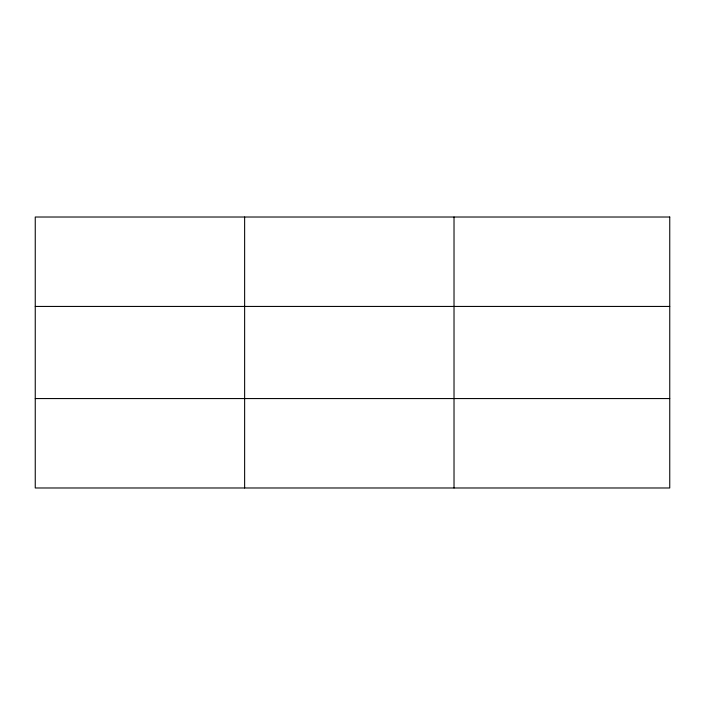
<?xml version="1.0" encoding="UTF-8"?>
<svg xmlns="http://www.w3.org/2000/svg" width="705" height="705" viewBox="0 0 705 705"><rect width="100%" height="100%" fill="white"/><g stroke="black" fill="none" stroke-linecap="round" stroke-linejoin="round"><path stroke-width="1.06" d="M244.635 487.983L244.635 217.017M454.02 487.983L454.02 217.017M35.25 306.437L669.75 306.437M35.25 398.563L669.75 398.563M669.75 217.017L669.75 487.983L35.25 487.983L35.25 217.017L669.75 217.017"/></g></svg>
